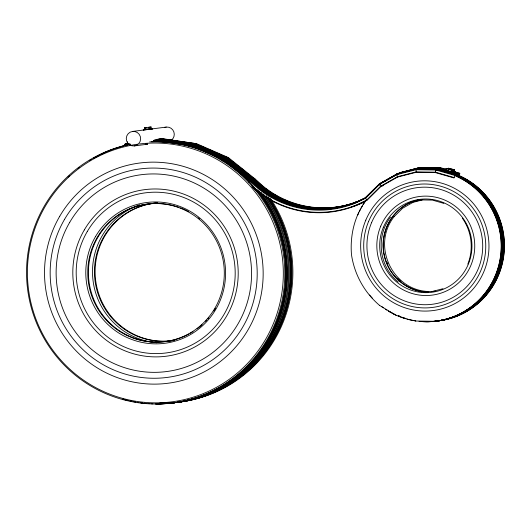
<?xml version="1.0" encoding="UTF-8"?>
<svg xmlns="http://www.w3.org/2000/svg" width="531" height="531" viewBox="0 0 531 531"><rect width="100%" height="100%" fill="white"/><g stroke="black" fill="none" stroke-linecap="round" stroke-linejoin="round"><path stroke-width="0.8" d="M436.588 169.94L436.688 169.17L416.623 168.878L396.703 174.068L379.253 183.978L365.341 197.758L366.815 200.446L357.018 205.152A102.098 100.512 82.6 0 1 255.882 190.164L252.232 186.846M436.774 169.867L437.318 168.938L457.549 174.692L457.749 173.956L458.359 173.743L458.167 174.48L458.545 173.677L459.003 173.511L458.811 174.254L459.773 173.245L459.408 176.053M437.995 169.416L438.095 168.652L417.943 168.36L397.354 173.803L379.253 183.978L380.807 186.587L366.815 200.446M438.513 169.223L438.613 168.46L439.203 168.241L443.803 169.562M439.296 168.938L439.834 168.002L446.06 169.814M125.031 144.127L124.413 144.963L130.155 144.279M380.807 186.587L397.54 177.082L416.138 172.31L435.347 172.588L435.878 170.013L436.688 169.17L455.757 174.653L455.565 175.389L455.95 174.586L456.408 174.427L456.408 175.097L457.211 174.141L457.018 174.885L457.549 174.692M192.454 145.892L192.653 145.142L158.756 140.118L153.824 140.702M192.647 145.819L193.304 144.917L224.832 158.696L251.641 180.135L259.5 187.27A98.627 97.1 82.6 0 0 357.204 201.747L366.47 197.306M193.297 145.594L194.107 144.631L225.682 158.43L252.51 179.89L260.369 187.025A98.434 96.907 82.6 0 0 357.881 201.475M194.446 145.189L195.249 144.226L226.89 158.052L253.758 179.544L261.61 186.673A98.162 96.642 82.6 0 0 358.85 201.083L366.317 197.532M195.056 144.97L195.249 144.226L161.198 139.175L157.169 139.653M195.249 144.903L195.899 144.001L227.58 157.84L254.462 179.345L262.321 186.474A98.003 96.489 82.6 0 0 358.671 201.156M152.304 141.644L158.046 140.961L158.756 140.118M467.818 264.099C473.858 249.012 471.76 231.443 462.348 218.195M445.575 170.039L446.007 168.5L446.598 168.42L452.166 170.053L451.735 171.599L451.144 171.672L445.575 170.039L446.166 169.966M448.064 170.896L448.496 169.356L446.007 168.5M451.144 171.672L451.576 170.132L452.166 170.053M453.494 171.367L453.925 169.827L454.516 169.754L454.085 171.294L451.954 170.982M435.347 172.588L454.005 177.951L454.861 175.469L455.757 174.653M255.145 179.491L255.292 179.113L228.383 157.588L196.662 143.728L162.519 138.664L157.687 139.235M158.046 140.961L191.751 145.965L192.653 145.142L224.148 158.908L250.931 180.334L258.796 187.47A98.786 97.253 82.6 0 0 356.653 201.972M224.454 159.36L224.832 158.696L192.846 145.076L158.935 140.045L153.997 140.635M224.653 159.293L225.031 158.63L225.682 158.43L225.303 159.094L226.89 158.052L226.511 158.716M226.717 158.656L227.58 157.84M365.633 200.851C354.336 216.376 349.949 235.671 351.482 254.661C354.416 274.434 364.352 292.481 379.599 305.425L379.632 305.444M390.57 217.086C375.417 236.514 379.021 266.688 398.31 282.007M394.161 216.621C369.543 247.619 395.695 296.179 435.413 291.161M222.243 160.9L223.538 159.094L224.148 158.908L223.969 159.506L224.347 158.842L251.143 180.274L259.009 187.41A98.739 97.206 82.6 0 0 356.812 201.906M250.459 180.918L250.931 180.334L248.754 182.106M250.665 180.859L251.641 180.135M251.369 180.666L252.51 179.89L252.039 180.48M259.885 186.912L252.617 180.314L253.758 179.544M253.493 180.069L254.462 179.345L253.991 179.929M254.196 179.876L255.292 179.113L263.144 186.235A97.823 96.303 82.6 0 0 360.045 200.599M126.106 143.947L128.767 143.828M379.134 184.376L365.341 197.758M370.525 193.291L373.273 190.483M378.49 185.319L380.229 183.593L397.905 173.577L418.979 167.942L439.389 168.168L444.752 169.714M394.135 216.648L402.624 208.245L412.965 202.364L422.172 200.001M398.423 173.371L380.375 183.534M384.59 181.383L386.156 180.52M387.411 179.783L391.639 177.381M393.046 176.577L394.619 175.715M395.867 174.978L399.943 172.748L420.267 167.431L440.577 167.73L445.954 169.276M397.049 174.493L400.593 172.482L420.267 167.431M365.952 197.519L356.168 202.165A98.919 97.385 82.6 0 1 258.179 187.649L250.307 180.507L223.538 159.094L192.083 145.348L158.218 140.323L153.286 140.907M437.318 168.938L417.213 168.646L396.703 174.068L397.54 177.082M398.874 173.186L419.57 167.71L439.834 168.002M400.102 172.681L400.593 172.482L400.965 172.953M125.203 144.06L125.615 143.894M125.794 143.828L127.991 143.41M126.829 143.416L127.387 143.197L127.486 143.954M379.864 183.739L380.694 184.217M382.347 185.983L383.183 185.651M193.304 144.917L159.366 139.879L158.942 140.821M194.107 144.631L160.116 139.587L154.428 140.469M161.198 139.175L154.182 140.164M156.545 139.68L161.802 138.936L195.899 144.001M162.519 138.664L157.149 139.447M417.485 169.343L417.386 168.579L438.095 168.652L446.856 171.168M419.848 168.407L419.742 167.643L440.577 167.73L440.684 168.234M161.988 139.646L161.982 138.87L196.662 143.728L196.702 144.213M196.092 143.934L227.779 157.78L228.383 157.588L228.303 158.019L229.578 159.041M409.374 202.829L420.877 199.875M431.464 291.672L442.967 288.718M446.837 170.776L447.255 171.022M127.062 143.244L125.993 143.523L128.708 143.343M132.591 131.429L148.182 129.418M149.822 129.206L166.236 127.082M134.323 145.925A7.301 7.188 82.6 0 0 139.202 134.316A7.301 7.188 82.6 0 0 126.843 135.79A7.301 7.188 82.6 0 0 134.323 145.925L147.452 144.226M143.742 129.976L143.31 130.029L152.696 128.914L150.001 129.225M144.346 129.411L143.31 129.537L147.12 129.093M150.977 128.621L152.636 128.429L144.624 129.385L144.439 127.785L146.609 127.526M151.076 127.002L148.906 127.261L149.092 128.854L151.262 128.595L151.076 127.002L144.439 127.785M154.355 140.277L160.116 139.587M124.506 144.332L129.438 143.742M145.68 144.605L147.306 144.405M416.795 168.812L436.874 169.104L455.95 174.586M420.519 199.921L432.4 200.094L443.836 203.386M415.269 321.016L434.809 321.301M444.401 169.986C442.356 170.205 456.003 173.776 452.279 172.144M161.378 139.102L195.441 144.16L227.095 157.992L253.964 179.485L261.823 186.613A98.116 96.596 82.6 0 0 359.009 201.017M445.177 169.628C439.987 168.984 458.465 173.969 451.615 171.387M452.22 170.949L452.764 171.009L452.273 170.776M447.806 170.464L446.896 170.325L447.746 170.677M452.405 171.732L455.425 172.23L454.636 171.838M449.372 171.639L448.031 171.274M453.925 169.827L448.356 168.194L454.516 169.754M448.496 169.356L451.576 170.132M451.37 170.962L455.558 171.759L453.965 171.082M455.167 171.925L459.773 173.245M440.02 167.935L446.159 169.701M453.826 171.905L459.196 173.445M453.64 171.971L459.003 173.511M452.419 171.911L458.545 173.677M452.226 171.978L458.359 173.743M444.991 170.292L438.613 168.46L418.428 168.161L418.528 168.931M449.777 171.666L457.749 173.956M450.042 172.084L457.211 174.141M437.504 168.871L456.6 174.36M455.186 174.852L436.13 169.376L416.105 169.084L416.138 172.31M454.861 175.469L435.878 170.013L416.012 169.721L396.77 174.666L379.459 184.496L365.527 198.295L356.235 202.756A99.536 97.989 82.6 0 1 257.635 188.147L249.756 180.998L223.066 159.645L191.751 145.965M454.144 177.553L435.433 172.177L416.125 171.898L397.42 176.697L380.594 186.255L366.616 200.101L356.898 204.767A101.653 100.08 82.6 0 1 251.813 186.082M452.22 170.65L454.085 171.294M450.487 171.168L451.735 171.599M225.867 158.922L193.49 144.85L159.546 139.812L159.546 140.582M379.599 305.425L396.451 315.606M238.525 166.203L242.999 169.781M244.28 170.803L245.554 171.825M227.779 157.78L254.674 179.286L262.526 186.414A97.956 96.443 82.6 0 0 359.56 200.791M227.779 160.448L229.053 161.464M230.328 162.486L242.428 172.163M243.702 173.186L244.977 174.201M246.251 175.223L252.617 180.314M225.031 158.63L251.847 180.075L259.712 187.211A98.58 97.054 82.6 0 0 357.363 201.68M261.79 185.525L263.004 186.627M254.907 184.708L256.725 186.361M400.235 173.471L399.943 172.748L399.551 172.907L399.85 173.624M399.392 172.973L399.69 173.69M397.188 173.869L397.487 174.586M417.213 168.646L417.313 169.416M127.559 143.124L127.659 143.888M127.321 141.77L127.52 143.363M145.587 127.659L145.773 129.252M161.802 138.936L161.809 139.713M160.621 140.171L160.621 139.394L194.638 144.445L226.246 158.251L253.095 179.73L260.953 186.859A98.308 96.781 82.6 0 0 358.332 201.289M159.366 139.879L159.366 140.655M299.703 205.265A98.348 96.821 82.6 0 1 297.4 204.634M294.353 203.705A98.348 96.821 82.6 0 1 290.596 202.404M286.156 200.632A98.348 96.821 82.6 0 1 283.242 199.331M277.56 196.443A98.348 96.821 82.6 0 1 274.102 194.446M268.746 190.961A98.348 96.821 82.6 0 1 265.513 188.605M355.226 203.041A98.348 96.821 82.6 0 1 352.969 203.798M365.315 201.661A100.804 99.244 82.6 0 1 351.615 206.825M295.913 205.822A99.078 97.538 82.6 0 1 288.287 203.353M285.3 202.192A99.078 97.538 82.6 0 1 280.879 200.26M277.992 198.853A99.078 97.538 82.6 0 1 276.565 198.116M275.151 197.353A99.078 97.538 82.6 0 1 270.983 194.917M268.945 193.629A99.078 97.538 82.6 0 1 266.94 192.288M265.619 191.366A99.078 97.538 82.6 0 1 260.489 187.456M422.085 291.804A47.08 46.35 82.6 0 1 383.382 250.831A47.08 46.35 82.6 0 1 411.366 201.926M428.524 292.183A46.847 46.124 82.6 0 1 384.105 254.03A46.847 46.124 82.6 0 1 411.459 202.138M412.195 201.833A46.847 46.124 82.6 0 1 415.215 200.731M416.762 200.26A46.847 46.124 82.6 0 1 419.902 199.483M401.024 281.503A46.847 46.124 82.6 0 1 397.44 278.198M387.935 264.066A46.847 46.124 82.6 0 1 387.311 262.566M455.711 175.967A76.013 74.838 82.6 0 1 498.868 264.883A76.013 74.838 82.6 0 1 419.032 321.355M415.813 320.943A76.013 74.838 82.6 0 1 397.732 315.859M396.989 315.54A76.013 74.838 82.6 0 1 391.838 313.044M390.391 312.261A76.013 74.838 82.6 0 1 388.254 311.013M386.847 310.144A76.013 74.838 82.6 0 1 385.466 309.241M383.428 307.841A76.013 74.838 82.6 0 1 381.45 306.38M372.304 298.11A76.013 74.838 82.6 0 1 369.549 295.017M357.814 214.916A76.013 74.838 82.6 0 1 358.83 212.672M359.553 211.185A76.013 74.838 82.6 0 1 360.31 209.712M361.093 208.258A76.013 74.838 82.6 0 1 362.334 206.101M363.204 204.687A76.013 74.838 82.6 0 1 364.1 203.3M455.89 175.94A76.013 74.838 82.6 0 1 499.246 264.053A76.013 74.838 82.6 0 1 420.837 321.481M415.189 320.797A76.013 74.838 82.6 0 1 407.197 319.065M405.618 318.613A76.013 74.838 82.6 0 1 397.911 315.832M394.214 314.146A76.013 74.838 82.6 0 1 392.017 313.024M390.57 312.235A76.013 74.838 82.6 0 1 389.143 311.412M456.501 175.867A76.013 74.838 82.6 0 1 500.401 261.544A76.013 74.838 82.6 0 1 426.366 321.633M400.792 316.675A76.013 74.838 82.6 0 1 398.522 315.753M456.321 175.887A76.013 74.838 82.6 0 1 500.049 262.38A76.013 74.838 82.6 0 1 424.541 321.62M406.049 318.554A76.013 74.838 82.6 0 1 402.146 317.266M400.613 316.695A76.013 74.838 82.6 0 1 398.343 315.779M458.943 175.549A76.013 74.838 82.6 0 1 503.574 257.143A76.013 74.838 82.6 0 1 436.973 320.983M458.764 175.575A76.013 74.838 82.6 0 1 503.395 257.17A76.013 74.838 82.6 0 1 436.794 321.009M458.333 175.628A76.013 74.838 82.6 0 1 502.963 257.223A76.013 74.838 82.6 0 1 436.363 321.063M457.078 175.788A76.013 74.838 82.6 0 1 501.51 258.61A76.013 74.838 82.6 0 1 432.672 321.421M458.153 175.648A76.013 74.838 82.6 0 1 502.903 256.433A76.013 74.838 82.6 0 1 437.79 320.916M457.576 175.728A76.013 74.838 82.6 0 1 502.326 256.506A76.013 74.838 82.6 0 1 437.219 320.989M479.931 191.99A75.136 73.968 82.6 0 1 483.296 195.574M489.701 203.977A75.136 73.968 82.6 0 1 490.591 205.351M493.073 209.612A75.136 73.968 82.6 0 1 493.837 211.066M494.567 212.533A75.136 73.968 82.6 0 1 496.565 217.013M498.264 221.586A75.136 73.968 82.6 0 1 499.007 223.936M500.083 227.912A75.136 73.968 82.6 0 1 500.62 230.321M501.344 234.357A75.136 73.968 82.6 0 1 502.054 250.698M500.952 259.593A75.136 73.968 82.6 0 1 500.467 262.002M500.102 263.602A75.136 73.968 82.6 0 1 499.034 267.571M497.182 272.994A75.136 73.968 82.6 0 1 496.279 275.25M492.722 282.572A75.136 73.968 82.6 0 1 491.905 283.999M164.418 127.553A7.301 7.188 82.6 0 1 171.42 140.184M268.036 197.054A131.144 129.113 82.6 0 1 276.691 333.528A131.144 129.113 82.6 0 1 161.052 403.135M266.296 195.82A131.144 129.113 82.6 0 1 276.259 332.904A131.144 129.113 82.6 0 1 160.249 403.241M263.449 194.007A131.144 129.113 82.6 0 1 275.41 331.994A131.144 129.113 82.6 0 1 158.842 403.421M268.374 197.008A131.144 129.113 82.6 0 1 276.644 334.218A131.144 129.113 82.6 0 1 159.751 403.056M270.299 198.236A131.144 129.113 82.6 0 1 277.268 334.809A131.144 129.113 82.6 0 1 160.76 402.929M265.958 195.859A131.144 129.113 82.6 0 1 275.928 332.95A131.144 129.113 82.6 0 1 159.911 403.281M139.573 143.967A129.942 127.925 82.6 0 1 273.445 323.479A129.942 127.925 82.6 0 1 53.956 351.761A129.942 127.925 82.6 0 1 137.941 144.18M149.649 141.91A131.144 129.113 82.6 0 1 273.206 327.753A131.144 129.113 82.6 0 1 54.354 353.779A131.144 129.113 82.6 0 1 130.759 144.16M152.901 403.812A131.144 129.113 82.6 0 1 151.262 403.746M149.623 403.66A131.144 129.113 82.6 0 1 147.976 403.547M146.33 403.421A131.144 129.113 82.6 0 1 143.861 403.182M142.208 402.996A131.144 129.113 82.6 0 1 140.562 402.79M138.923 402.564A131.144 129.113 82.6 0 1 137.277 402.312M135.644 402.047A131.144 129.113 82.6 0 1 133.195 401.602M131.569 401.277A131.144 129.113 82.6 0 1 129.949 400.932M128.336 400.566A131.144 129.113 82.6 0 1 122.761 399.139M68.094 177.029A131.144 129.113 82.6 0 1 69.296 175.894M78.15 168.38A131.144 129.113 82.6 0 1 79.471 167.371M89.752 160.382A131.144 129.113 82.6 0 1 91.159 159.532M93.283 158.298A131.144 129.113 82.6 0 1 96.157 156.718M97.611 155.948A131.144 129.113 82.6 0 1 123.776 145.859M124.566 145.653A131.144 129.113 82.6 0 1 129.345 144.525M151.474 141.75A131.144 129.113 82.6 0 1 285.824 271.321A131.144 129.113 82.6 0 1 155.357 403.872M149.954 403.613A131.144 129.113 82.6 0 1 148.315 403.507M142.547 402.956A131.144 129.113 82.6 0 1 140.901 402.75M131.9 401.237A131.144 129.113 82.6 0 1 130.281 400.892M124.679 399.531A131.144 129.113 82.6 0 1 123.099 399.1M94.332 157.853A131.144 129.113 82.6 0 1 98.68 155.53M100.897 154.428A131.144 129.113 82.6 0 1 103.89 153.014M105.403 152.344A131.144 129.113 82.6 0 1 109.233 150.738M110.78 150.127A131.144 129.113 82.6 0 1 113.11 149.257M114.669 148.7A131.144 129.113 82.6 0 1 118.592 147.406M120.165 146.928A131.144 129.113 82.6 0 1 124.108 145.819M158.371 141.631A131.144 129.113 82.6 0 1 164.099 141.843M165.745 141.956A131.144 129.113 82.6 0 1 171.513 142.507M173.159 142.713A131.144 129.113 82.6 0 1 174.805 142.939M176.445 143.184A131.144 129.113 82.6 0 1 185.385 144.93M186.992 145.315A131.144 129.113 82.6 0 1 189.381 145.932M196.45 148.036A131.144 129.113 82.6 0 1 222.761 160.136M230.368 165.108A131.144 129.113 82.6 0 1 239.607 172.256M241.505 173.896A131.144 129.113 82.6 0 1 242.747 175.011M243.975 176.133A131.144 129.113 82.6 0 1 245.189 177.274M246.384 178.423A131.144 129.113 82.6 0 1 249.291 181.356M256.281 189.242A131.144 129.113 82.6 0 1 273.684 329.452A131.144 129.113 82.6 0 1 155.689 403.825M187.795 145.215A131.144 129.113 82.6 0 1 189.388 145.613M257.601 189.773A131.144 129.113 82.6 0 1 274.315 329.718A131.144 129.113 82.6 0 1 156.492 403.726M258.955 191.007A131.144 129.113 82.6 0 1 273.936 331.158A131.144 129.113 82.6 0 1 155.198 403.646M261.033 192.162A131.144 129.113 82.6 0 1 274.646 331.756A131.144 129.113 82.6 0 1 156.267 403.507M188.81 334.085A69.342 68.267 82.6 0 1 90.356 288.957A69.342 68.267 82.6 0 1 157.402 203.453M159.015 203.499A69.342 68.267 82.6 0 1 175.051 206.074M176.597 206.539A69.342 68.267 82.6 0 1 178.914 207.309M180.447 207.873A69.342 68.267 82.6 0 1 188.631 211.623M198.176 217.876A69.342 68.267 82.6 0 1 199.464 218.905M215.473 308.292A69.342 68.267 82.6 0 1 213.767 311.066M208.889 317.684A69.342 68.267 82.6 0 1 207.82 318.932M206.732 320.153A69.342 68.267 82.6 0 1 205.616 321.341M202.119 324.72A69.342 68.267 82.6 0 1 197.041 328.862M192.999 331.636A69.342 68.267 82.6 0 1 190.224 333.302M174.838 340.298A69.342 68.267 82.6 0 1 96.609 286.083A69.342 68.267 82.6 0 1 146.403 204.694M147.187 204.495A69.342 68.267 82.6 0 1 157.621 202.809M174.168 340.384A69.342 68.267 82.6 0 1 94.936 280.056A69.342 68.267 82.6 0 1 157.767 202.829M156.917 342.747A70.968 69.873 82.6 0 1 93.058 280.693A70.968 69.873 82.6 0 1 139.686 204.84M145.839 143.715A129.518 127.513 82.6 0 1 147.465 143.589M365.799 220.159A65.154 64.145 82.6 0 0 432.533 310.642A65.154 64.145 82.6 0 0 476.121 207.044A65.154 64.145 82.6 0 0 365.799 220.159M368.594 221.434A61.974 61.012 82.6 0 0 432.075 307.495A61.974 61.012 82.6 0 0 473.533 208.955A61.974 61.012 82.6 0 0 368.594 221.434M371.561 222.681A58.795 57.879 82.6 0 0 431.783 304.329A58.795 57.879 82.6 0 0 471.116 210.84A58.795 57.879 82.6 0 0 371.561 222.681M380.754 226.146A49.715 48.945 82.6 0 0 431.676 295.19A49.715 48.945 82.6 0 0 464.937 216.137A49.715 48.945 82.6 0 0 380.754 226.146M383.382 227.275A46.847 46.124 82.6 0 0 431.364 292.342A46.847 46.124 82.6 0 0 462.707 217.843A46.847 46.124 82.6 0 0 383.382 227.275M64.57 219.316A105.125 103.492 82.6 0 0 152.603 378.251A105.125 103.492 82.6 0 0 243.862 221.925A105.125 103.492 82.6 0 0 64.57 219.316M59.731 216.276A111.019 109.293 82.6 0 0 152.702 384.119A111.019 109.293 82.6 0 0 249.079 219.031A111.019 109.293 82.6 0 0 59.731 216.276M97.246 237.337A69.342 68.267 82.6 0 0 155.317 342.176A69.342 68.267 82.6 0 0 215.513 239.063A69.342 68.267 82.6 0 0 97.246 237.337M95.527 236.547A70.968 69.873 82.6 0 0 154.966 343.849A70.968 69.873 82.6 0 0 216.575 238.313A70.968 69.873 82.6 0 0 95.527 236.547M87.257 231.549A80.725 79.477 82.6 0 0 154.866 353.6A80.725 79.477 82.6 0 0 224.945 233.554A80.725 79.477 82.6 0 0 87.257 231.549M84.323 229.91A83.978 82.677 82.6 0 0 154.654 356.878A83.978 82.677 82.6 0 0 227.553 231.994A83.978 82.677 82.6 0 0 84.323 229.91M69.727 222.31A99.231 97.691 82.6 0 0 152.822 372.337A99.231 97.691 82.6 0 0 238.97 224.779A99.231 97.691 82.6 0 0 69.727 222.31"/></g></svg>
